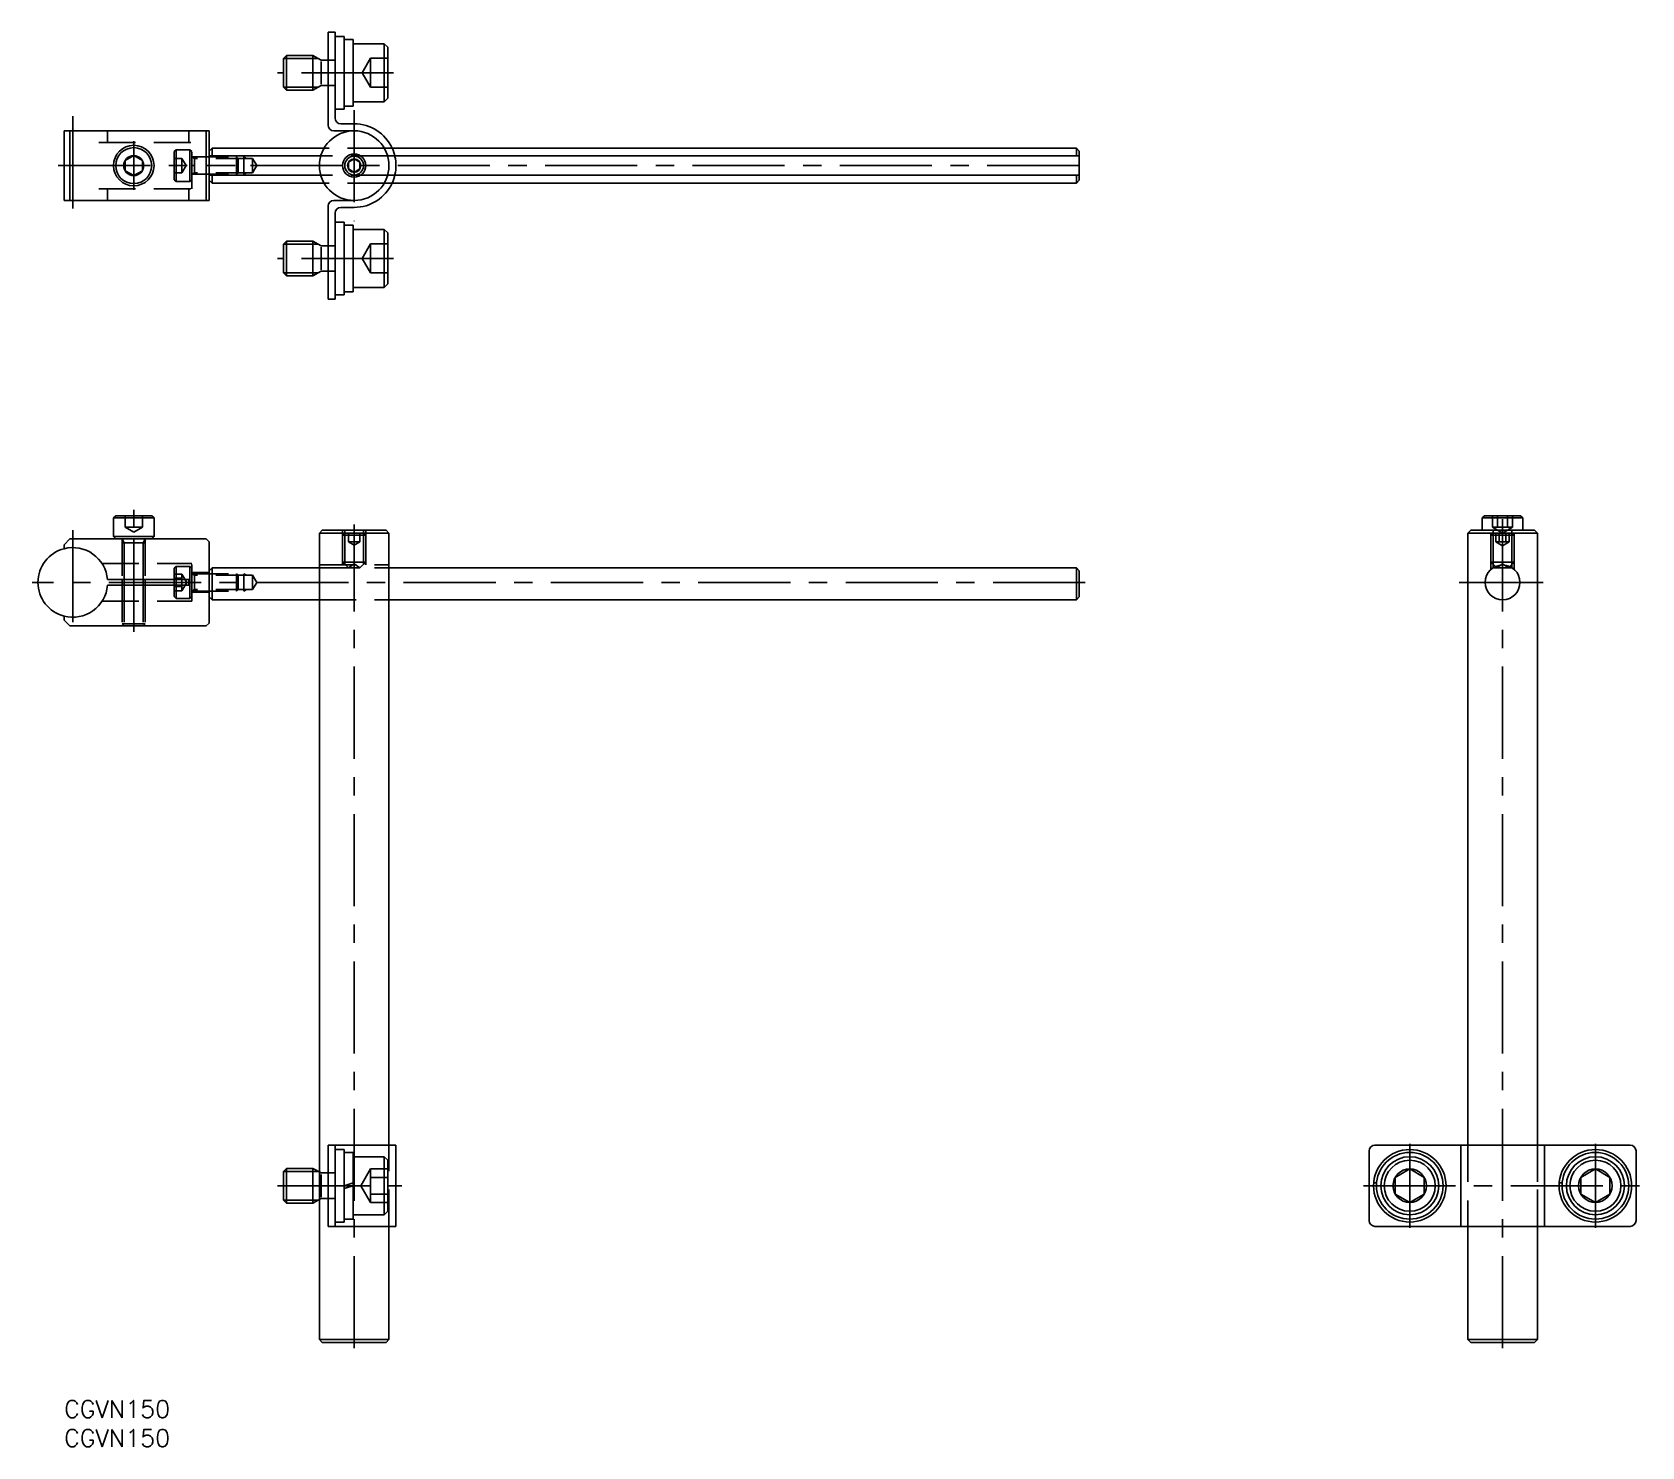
# Model space of a CAD drawing. Extents: x -5 to 272, y -8 to 236.
import ezdxf

# ---------------------------------------------------------------- set-up
doc = ezdxf.new("R2010")
doc.units = 0
doc.header["$LTSCALE"] = 0.5
for name, pattern in [('CENTER', [50.8, 31.75, -6.35, 6.35, -6.35]), ('DASHED', [19.05, 12.7, -6.35]), ('PHANTOM', [63.5, 31.75, -6.35, 6.35, -6.35, 6.35, -6.35])]:
    doc.linetypes.add(name, pattern=pattern)
for name, color, linetype in [('MSM_CENTER', 1, 'CENTER'), ('MSM_CONTINUOUS', 7, 'CONTINUOUS'), ('MSM_DASHED', 4, 'DASHED'), ('MSM_IMAGINARY', 6, 'PHANTOM'), ('MSM_NARROW', 5, 'CONTINUOUS'), ('MSM_PART_NUMBER', 7, 'CONTINUOUS')]:
    doc.layers.add(name, color=color, linetype=linetype)
doc.styles.get("Standard").update_dxf_attribs({"font": 'txt.shx', "height": 3, "bigfont": 'bigfont.shx'})

# ---------------------------------------------------------------- blocks, each defined once
blk = doc.blocks.new('*U44')
at = {"layer": 'MSM_PART_NUMBER'}
blk.add_text('CGVN150', height=3, dxfattribs=at).set_placement((0, -3))
blk = doc.blocks.new('*U45')
at = {"layer": 'MSM_PART_NUMBER'}
blk.add_text('CGVN150', height=3, dxfattribs=at).set_placement((0, -8))

msp = doc.modelspace()

# ---------------------------------------------------------------- linework, layer by layer
at = {"layer": 'MSM_CENTER'}
for p, q in [((56.8, 228.84), (36.8, 228.84)), ((50, 222.39), (50, 203.28)), ((1.5, 221.34), (1.5, 203.34)), ((12, 217.04), (12, 208.64)), ((-1, 212.84), (29.49, 212.84)), ((175, 212.84), (22, 212.84)), ((56.8, 196.84), (36.8, 196.84)), ((12, 132.5), (12, 153.5)), ((247.96, 9), (247.96, 154.5)), ((1.5, 150), (1.5, 132)), ((50, 9), (50, 151)), ((176, 141), (-5.5, 141)), ((240.46, 141), (254.95, 141)), ((231.96, 44.25), (231.96, 29.75)), ((263.96, 44.25), (263.96, 29.75)), ((36.8, 37), (58.2, 37)), ((223.96, 37), (271.96, 37))]:
    msp.add_line(p, q, dxfattribs=at)
at = {"layer": 'MSM_CONTINUOUS'}
for p, q in [((46.7, 235.84), (45.5, 235.84)), ((45.5, 235.84), (45.5, 219.84)), ((46.7, 235.84), (46.7, 221.04)), ((48.3, 235.09), (46.7, 235.09)), ((48.3, 222.59), (48.3, 235.09)), ((49.8, 234.59), (48.3, 234.59)), ((49.8, 223.09), (49.8, 234.59)), ((55.2, 233.84), (49.8, 233.84)), ((55.2, 223.84), (55.2, 233.84)), ((55.2, 233.84), (55.8, 233.24)), ((55.8, 224.44), (55.8, 233.24)), ((38.34, 231.84), (37.8, 231.3)), ((37.8, 226.38), (37.8, 231.3)), ((42.9, 231.84), (38.34, 231.84)), ((38.34, 225.84), (38.34, 231.84)), ((42.9, 225.84), (42.9, 231.84)), ((44.29, 231.04), (42.9, 231.84)), ((45.5, 231.04), (44.29, 231.04)), ((38.34, 225.84), (37.8, 226.38)), ((42.9, 225.84), (38.34, 225.84)), ((44.29, 226.64), (42.9, 225.84)), ((45.5, 226.64), (44.29, 226.64)), ((48.3, 222.59), (46.7, 222.59)), ((49.8, 223.09), (48.3, 223.09)), ((55.2, 223.84), (49.8, 223.84)), ((52.5, 223.84), (52.5, 223.84)), ((53.85, 223.84), (53.85, 223.84)), ((55.2, 223.84), (55.8, 224.44)), ((50, 220.04), (47.7, 220.04)), ((25, 218.84), (0, 218.84)), ((0, 218.84), (0, 206.84)), ((1, 218.84), (1, 206.84)), ((24.5, 218.84), (24.5, 206.84)), ((25, 218.84), (25, 206.84)), ((50, 218.84), (46.5, 218.84)), ((12, 214.57), (10.5, 213.71)), ((10.5, 213.71), (10.5, 211.97)), ((13.5, 213.71), (12, 214.57)), ((13.5, 211.97), (13.5, 213.71)), ((25.5, 215.84), (25, 215.34)), ((25, 215.34), (25, 210.34)), ((25, 210.34), (25, 215.34)), ((44.23, 214.5), (25, 214.5)), ((25.5, 214.5), (25.5, 215.84)), ((44.8, 215.84), (25.5, 215.84)), ((50, 213.99), (49, 213.42)), ((51, 213.42), (50, 213.99)), ((174.5, 215.84), (55.2, 215.84)), ((175, 214.5), (55.77, 214.5)), ((174.5, 215.84), (175, 215.34)), ((174.5, 215.84), (174.5, 214.5)), ((175, 210.34), (175, 215.34)), ((10.5, 211.97), (12, 211.11)), ((12, 211.11), (13.5, 211.97)), ((44.23, 211.18), (25, 211.18)), ((25.5, 209.85), (25.5, 211.18)), ((49, 213.42), (49, 212.26)), ((49, 212.26), (50, 211.68)), ((50, 211.68), (51, 212.26)), ((51, 212.26), (51, 213.42)), ((175, 211.18), (55.77, 211.18)), ((174.5, 211.18), (174.5, 209.84)), ((25, 210.34), (25.5, 209.84)), ((44.8, 209.84), (25.5, 209.84)), ((174.5, 209.84), (55.2, 209.84)), ((174.5, 209.84), (175, 210.34)), ((25, 206.84), (0, 206.84)), ((45.5, 205.84), (45.5, 189.84)), ((50, 206.84), (46.5, 206.84)), ((50, 205.64), (47.7, 205.64)), ((46.7, 204.64), (46.7, 189.84)), ((48.3, 203.09), (46.7, 203.09)), ((48.3, 190.59), (48.3, 203.09)), ((49.8, 202.59), (48.3, 202.59)), ((49.8, 191.09), (49.8, 202.59)), ((38.34, 199.84), (37.8, 199.3)), ((42.9, 199.84), (38.34, 199.84)), ((38.34, 193.84), (38.34, 199.84)), ((42.9, 193.84), (42.9, 199.84)), ((44.29, 199.04), (42.9, 199.84)), ((55.2, 201.84), (49.8, 201.84)), ((55.2, 191.84), (55.2, 201.84)), ((55.2, 201.84), (55.8, 201.24)), ((55.8, 192.44), (55.8, 201.24)), ((37.8, 194.38), (37.8, 199.3)), ((45.5, 199.04), (44.29, 199.04)), ((38.34, 193.84), (37.8, 194.38)), ((44.29, 194.64), (42.9, 193.84)), ((45.5, 194.64), (44.29, 194.64)), ((42.9, 193.84), (38.34, 193.84)), ((55.2, 191.84), (49.8, 191.84)), ((52.5, 191.84), (52.5, 191.84)), ((53.85, 191.84), (53.85, 191.84)), ((55.2, 191.84), (55.8, 192.44)), ((46.7, 189.84), (45.5, 189.84)), ((48.3, 190.59), (46.7, 190.59)), ((49.8, 191.09), (48.3, 191.09)), ((8.5, 152.1), (8.9, 152.5)), ((15.5, 152.1), (8.5, 152.1)), ((8.5, 152.1), (8.5, 148.9)), ((15.1, 152.5), (8.9, 152.5)), ((15.1, 152.5), (15.5, 152.1)), ((15.5, 152.1), (15.5, 148.9)), ((44, 149.5), (44.5, 150)), ((44.5, 150), (55.5, 150)), ((55.5, 150), (56, 149.5)), ((241.96, 149.5), (242.46, 150)), ((242.46, 150), (253.46, 150)), ((244.46, 152.1), (244.86, 152.5)), ((251.46, 152.1), (244.46, 152.1)), ((244.46, 152.1), (244.46, 150)), ((251.06, 152.5), (244.86, 152.5)), ((251.06, 152.5), (251.46, 152.1)), ((251.46, 152.1), (251.46, 150)), ((253.46, 150), (253.96, 149.5)), ((1, 148.5), (0, 147.5)), ((0, 146.81), (0, 147.5)), ((1, 148.5), (24.5, 148.5)), ((15.5, 148.9), (8.5, 148.9)), ((8.5, 148.9), (8.9, 148.5)), ((15.1, 148.5), (15.5, 148.9)), ((25, 148), (24.5, 148.5)), ((25, 134), (25, 148)), ((44, 149.5), (56, 149.5)), ((44, 39.36), (44, 149.5)), ((56, 44), (56, 149.5)), ((241.96, 149.5), (253.96, 149.5)), ((241.96, 44), (241.96, 149.5)), ((253.96, 44), (253.96, 149.5)), ((25.5, 143.5), (25, 143)), ((25, 143), (25, 138.5)), ((25, 138.5), (25, 143)), ((25.5, 138), (25.5, 143.5)), ((44, 143.5), (25.5, 143.5)), ((174.5, 143.5), (56, 143.5)), ((174.5, 143.5), (175, 143)), ((174.5, 143.5), (174.5, 141)), ((175, 138.5), (175, 143)), ((246.3, 143.5), (249.62, 143.5)), ((246.96, 143.5), (246.73, 143.73)), ((248.96, 143.5), (249.19, 143.73)), ((7.48, 141.5), (21.5, 141.5)), ((7.48, 140.5), (21.5, 140.5)), ((10, 141.5), (10, 140.5)), ((14, 141.5), (14, 140.5)), ((19, 141.5), (19, 140.5)), ((19.3, 141.5), (19.3, 140.5)), ((21.5, 140.5), (21.5, 141.5)), ((174.5, 141), (174.5, 138)), ((25, 138.5), (25.5, 138)), ((44, 138), (25.5, 138)), ((174.5, 138), (56, 138)), ((174.5, 138), (175, 138.5)), ((0, 134.5), (0, 135.19)), ((1, 133.5), (0, 134.5)), ((1, 133.5), (24.5, 133.5)), ((24.5, 133.5), (25, 134)), ((45.5, 30), (45.5, 44)), ((45.5, 44), (57.2, 44)), ((46.7, 30), (46.7, 44)), ((48.3, 43.25), (46.7, 43.25)), ((48.3, 30.75), (48.3, 43.25)), ((49.8, 42.75), (48.3, 42.75)), ((49.8, 31.25), (49.8, 42.75)), ((55.2, 42), (49.8, 42)), ((55.2, 32), (55.2, 42)), ((55.2, 42), (55.8, 41.4)), ((57.2, 30), (57.2, 44)), ((224.96, 43), (224.96, 31)), ((225.96, 44), (269.96, 44)), ((240.76, 44), (240.76, 30)), ((255.16, 44), (255.16, 30)), ((270.96, 43), (270.96, 31)), ((38.34, 40), (37.8, 39.46)), ((37.8, 34.54), (37.8, 39.46)), ((42.9, 40), (38.34, 40)), ((38.34, 34), (38.34, 40)), ((42.9, 34), (42.9, 40)), ((44.29, 39.2), (42.9, 40)), ((45.5, 39.2), (44.29, 39.2)), ((55.8, 32.6), (55.8, 41.4)), ((231.96, 39.89), (229.46, 38.44)), ((231.96, 39.89), (234.46, 38.44)), ((263.96, 39.89), (261.46, 38.44)), ((263.96, 39.89), (266.46, 38.44)), ((49.8, 37.5), (48.3, 37)), ((49.8, 37), (48.3, 36.5)), ((226.21, 37), (225.71, 37)), ((226.23, 37.5), (225.73, 37.5)), ((229.46, 38.44), (229.46, 35.56)), ((234.46, 38.44), (234.46, 35.56)), ((258.21, 37), (257.71, 37)), ((258.23, 37.5), (257.73, 37.5)), ((261.46, 38.44), (261.46, 35.56)), ((266.46, 38.44), (266.46, 35.56)), ((38.34, 34), (37.8, 34.54)), ((42.9, 34), (38.34, 34)), ((44.29, 34.8), (42.9, 34)), ((44, 10.5), (44, 34.64)), ((45.5, 34.8), (44.29, 34.8)), ((231.96, 34.11), (229.46, 35.56)), ((234.46, 35.56), (231.96, 34.11)), ((263.96, 34.11), (261.46, 35.56)), ((266.46, 35.56), (263.96, 34.11)), ((48.3, 30.75), (46.7, 30.75)), ((49.8, 31.25), (48.3, 31.25)), ((55.2, 32), (49.8, 32)), ((52.5, 32), (52.5, 32)), ((53.85, 32), (53.85, 32)), ((55.2, 32), (55.8, 32.6)), ((45.5, 30), (57.2, 30)), ((56, 10.5), (56, 30)), ((225.96, 30), (269.96, 30)), ((241.96, 10.5), (241.96, 30)), ((253.96, 10.5), (253.96, 30)), ((44.5, 10), (44, 10.5)), ((56, 10.5), (44, 10.5)), ((44.5, 10), (55.5, 10)), ((56, 10.5), (55.5, 10)), ((242.46, 10), (241.96, 10.5)), ((253.96, 10.5), (241.96, 10.5)), ((242.46, 10), (253.46, 10)), ((253.96, 10.5), (253.46, 10))]:
    msp.add_line(p, q, dxfattribs=at)
for centre, radius in [((50, 212.84), 6), ((12, 212.84), 3.5), ((12, 212.84), 3.1), ((12, 212.84), 1.73), ((50, 212.84), 2), ((50, 212.84), 1.15), ((247.96, 141), 3), ((231.96, 37), 6.25), ((231.96, 37), 5.75), ((231.96, 37), 5), ((263.96, 37), 6.25), ((263.96, 37), 5.75), ((263.96, 37), 5), ((231.96, 37), 4.4), ((231.96, 37), 2.89), ((263.96, 37), 4.4), ((263.96, 37), 2.89)]:
    msp.add_circle(centre, radius, dxfattribs=at)
for centre, radius, start, end in [((46.5, 219.84), 1, 180, 270), ((47.7, 221.04), 1, 180, 270), ((50, 212.84), 7.2, 24.6243, 90), ((50, 212.84), 7.2, 270, 335.3757), ((46.5, 205.84), 1, 90, 180), ((47.7, 204.64), 1, 90, 180), ((1.5, 141), 6, 4.7802, 104.4775), ((1.5, 141), 6, 255.5225, 355.2198), ((225.96, 43), 1, 90, 180), ((269.96, 43), 1, 0, 90), ((225.96, 31), 1, 180, 270), ((269.96, 31), 1, 270, 0)]:
    msp.add_arc(centre, radius, start, end, dxfattribs=at)
at = {"layer": 'MSM_DASHED'}
for p, q in [((46.7, 231.04), (45.5, 231.04)), ((52.8, 231.34), (51.36, 228.84)), ((52.8, 231.34), (52.8, 226.34)), ((55.8, 231.34), (52.8, 231.34)), ((52.8, 226.34), (51.36, 228.84)), ((55.8, 228.84), (52.8, 228.84)), ((46.7, 226.64), (45.5, 226.64)), ((55.8, 226.34), (52.8, 226.34)), ((5.97, 216.84), (22, 216.84)), ((7.48, 218.84), (7.48, 216.84)), ((21.5, 218.84), (21.5, 216.84)), ((22, 208.84), (22, 216.84)), ((19, 215.29), (19.3, 215.59)), ((19, 215.29), (19, 210.39)), ((19, 214.09), (20.3, 214.09)), ((19.3, 215.59), (21.7, 215.59)), ((19.3, 215.59), (19.3, 210.09)), ((20.3, 214.09), (20.3, 211.59)), ((20.3, 214.09), (21.02, 212.84)), ((22, 215.29), (21.7, 215.59)), ((21.7, 210.09), (21.7, 215.59)), ((22, 214.34), (31, 214.34)), ((22, 214.34), (22.47, 214.07)), ((22.47, 214.34), (22.47, 211.34)), ((32.5, 214.07), (22.47, 214.07)), ((29.73, 211.34), (29.73, 214.34)), ((29.73, 214.34), (30, 214.07)), ((30, 214.07), (30, 211.61)), ((31, 211.34), (31, 214.34)), ((31, 214.34), (31.47, 214.07)), ((32.5, 211.61), (32.5, 214.07)), ((32.5, 214.07), (33.21, 212.84)), ((55.77, 214.5), (44.23, 214.5)), ((55.2, 215.84), (44.8, 215.84)), ((19, 212.84), (20.3, 212.84)), ((19, 211.59), (20.3, 211.59)), ((21.02, 212.84), (20.3, 211.59)), ((22, 211.34), (22.47, 211.61)), ((22, 211.34), (31, 211.34)), ((32.5, 211.61), (22.47, 211.61)), ((30, 211.61), (29.73, 211.34)), ((31, 211.34), (31.47, 211.61)), ((32.5, 211.61), (33.21, 212.84)), ((55.77, 211.18), (44.23, 211.18)), ((5.97, 208.84), (22, 208.84)), ((7.48, 208.84), (7.48, 206.92)), ((19.3, 210.09), (19, 210.39)), ((19.3, 210.09), (21.7, 210.09)), ((21.5, 208.84), (21.5, 206.84)), ((22, 210.39), (21.7, 210.09)), ((55.2, 209.84), (44.8, 209.84)), ((46.7, 199.04), (45.5, 199.04)), ((52.8, 199.34), (51.36, 196.84)), ((52.8, 199.34), (52.8, 194.34)), ((55.8, 199.34), (52.8, 199.34)), ((46.7, 194.64), (45.5, 194.64)), ((52.8, 194.34), (51.36, 196.84)), ((55.8, 196.84), (52.8, 196.84)), ((55.8, 194.34), (52.8, 194.34)), ((10.5, 152.5), (10.5, 150.5)), ((10.5, 150.5), (12, 149.63)), ((10.5, 150.5), (13.5, 150.5)), ((12, 152.5), (12, 150.5)), ((13.5, 150.5), (12, 149.63)), ((13.5, 152.5), (13.5, 150.5)), ((48, 144), (48, 150)), ((48.38, 150), (48.38, 144)), ((51.62, 150), (51.62, 144)), ((52, 144), (52, 150)), ((245.96, 143.24), (245.96, 150)), ((246.23, 152.5), (246.23, 150.5)), ((246.23, 150.5), (247.96, 149.5)), ((246.23, 150.5), (249.69, 150.5)), ((246.34, 150), (246.34, 143.52)), ((247.09, 152.5), (247.09, 150.5)), ((249.69, 150.5), (247.96, 149.5)), ((248.83, 152.5), (248.83, 150.5)), ((249.58, 150), (249.58, 143.52)), ((249.69, 152.5), (249.69, 150.5)), ((249.96, 143.24), (249.96, 150)), ((10, 148.5), (10.38, 147.84)), ((10, 148.5), (10, 141.5)), ((14, 147.84), (10, 147.84)), ((10.38, 147.84), (10.38, 141.5)), ((14, 148.5), (13.62, 147.84)), ((13.62, 147.84), (13.62, 141.5)), ((14, 148.5), (14, 141.5)), ((48.38, 149.5), (48, 149.12)), ((48, 149.12), (52, 149.12)), ((49, 149.5), (49, 148)), ((51, 148), (49, 148)), ((49, 148), (50, 147.42)), ((50, 149.5), (50, 148)), ((51, 148), (50, 147.42)), ((51, 149.5), (51, 148)), ((51.62, 149.5), (52, 149.12)), ((246.34, 149.5), (245.96, 149.12)), ((245.96, 149.12), (249.96, 149.12)), ((246.81, 149.5), (246.81, 148)), ((249.11, 148), (246.81, 148)), ((246.81, 148), (247.96, 147.33)), ((247.38, 149.5), (247.38, 148)), ((249.11, 148), (247.96, 147.33)), ((248.54, 149.5), (248.54, 148)), ((249.11, 149.5), (249.11, 148)), ((249.58, 149.5), (249.96, 149.12)), ((52, 144.5), (48, 144.5)), ((49, 143.5), (48, 144.5)), ((51, 143.5), (52, 144.5)), ((249.96, 144.5), (245.96, 144.5)), ((246.73, 143.73), (245.96, 144.5)), ((249.19, 143.73), (249.96, 144.5)), ((6.54, 144.25), (22, 144.25)), ((19, 143.45), (19.3, 143.75)), ((19, 143.45), (19, 141.5)), ((19, 142.44), (20.3, 142.44)), ((19, 141.72), (20.3, 141.72)), ((19.3, 143.75), (21.7, 143.75)), ((19.3, 143.75), (19.3, 141.5)), ((20.3, 142.44), (20.3, 139.56)), ((20.3, 142.44), (21.13, 141)), ((22, 143.45), (21.7, 143.75)), ((21.7, 138.25), (21.7, 143.75)), ((22, 137.75), (22, 144.25)), ((22, 143.45), (22, 138.55)), ((22, 142.7), (25, 142.7)), ((22, 142.5), (22.47, 142.23)), ((22, 142.5), (31, 142.5)), ((22.47, 142.5), (22.47, 139.5)), ((32.5, 142.23), (22.47, 142.23)), ((29.73, 139.5), (29.73, 142.5)), ((29.73, 142.5), (30, 142.23)), ((30, 142.23), (30, 139.77)), ((31, 139.5), (31, 142.5)), ((31, 142.5), (31.47, 142.23)), ((32.5, 139.77), (32.5, 142.23)), ((32.5, 142.23), (33.21, 141)), ((44, 144), (56, 144)), ((44, 143.5), (56, 143.5)), ((49, 143.5), (50, 144.21)), ((51, 143.5), (49, 143.5)), ((51, 143.5), (50, 144.21)), ((246.96, 143.5), (247.96, 144.21)), ((248.96, 143.5), (247.96, 144.21)), ((10, 140.5), (10, 133.88)), ((10.38, 140.5), (10.38, 133.5)), ((13.62, 140.5), (13.62, 133.5)), ((14, 140.5), (14, 133.88)), ((19, 140.5), (19, 138.55)), ((19, 140.28), (20.3, 140.28)), ((19, 139.56), (20.3, 139.56)), ((19.3, 140.5), (19.3, 138.25)), ((21.13, 141), (20.3, 139.56)), ((22, 139.5), (22.47, 139.77)), ((22, 139.5), (31, 139.5)), ((22, 139.3), (25, 139.3)), ((32.5, 139.77), (22.47, 139.77)), ((30, 139.77), (29.73, 139.5)), ((31, 139.5), (31.47, 139.77)), ((32.5, 139.77), (33.21, 141)), ((6.54, 137.75), (22, 137.75)), ((19.3, 138.25), (19, 138.55)), ((19.3, 138.25), (21.7, 138.25)), ((22, 138.55), (21.7, 138.25)), ((44, 138), (56, 138)), ((10, 133.88), (14, 133.88)), ((10, 133.88), (10.38, 133.5)), ((13.62, 133.5), (14, 133.88)), ((56, 30), (56, 44)), ((241.96, 44), (241.96, 30)), ((253.96, 44), (253.96, 30)), ((253.96, 30), (253.96, 44)), ((44, 39.36), (44, 34.64)), ((46.7, 39.2), (45.5, 39.2)), ((52.8, 39.89), (51.13, 37)), ((52.8, 34.11), (52.8, 39.89)), ((55.8, 39.89), (52.8, 39.89)), ((52.8, 34.11), (51.13, 37)), ((55.8, 38.44), (52.8, 38.44)), ((46.7, 34.8), (45.5, 34.8)), ((55.8, 35.56), (52.8, 35.56)), ((55.8, 34.11), (52.8, 34.11))]:
    msp.add_line(p, q, dxfattribs=at)
msp.add_arc((50, 212.84), 7.2, 335.3757, 24.6243, dxfattribs=at)
at = {"layer": 'MSM_IMAGINARY'}
msp.add_arc((1.5, 141), 6, 104.4775, 255.5225, dxfattribs=at)
at = {"layer": 'MSM_NARROW'}
for p, q in [((43.84, 231.3), (37.8, 231.3)), ((38.34, 231.3), (37.8, 231.3)), ((44.29, 226.89), (44.29, 230.79)), ((43.84, 226.38), (37.8, 226.38)), ((38.34, 226.38), (37.8, 226.38)), ((43.84, 199.3), (37.8, 199.3)), ((38.34, 199.3), (37.8, 199.3)), ((44.29, 194.89), (44.29, 198.79)), ((43.84, 194.38), (37.8, 194.38)), ((38.34, 194.38), (37.8, 194.38)), ((10.38, 141.5), (10.38, 140.5)), ((13.62, 141.5), (13.62, 140.5)), ((43.84, 39.46), (37.8, 39.46)), ((38.34, 39.46), (37.8, 39.46)), ((44.29, 35.05), (44.29, 38.95)), ((43.84, 34.54), (37.8, 34.54)), ((38.34, 34.54), (37.8, 34.54))]:
    msp.add_line(p, q, dxfattribs=at)
msp.add_circle((50, 212.84), 1.62, dxfattribs=at)

# ---------------------------------------------------------------- block references
at = {"layer": 'MSM_CONTINUOUS'}
for name in ['*U44', '*U45']:
    msp.add_blockref(name, (0, 0), dxfattribs=at)

doc.saveas('drawing.dxf')
